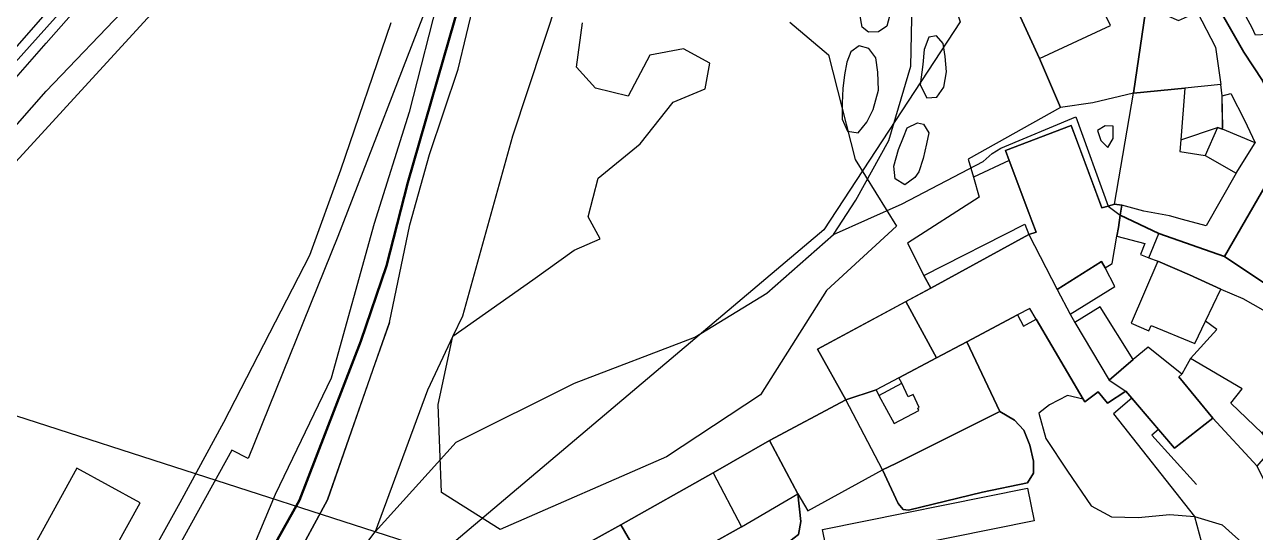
# Model space of a CAD drawing. Header units: millimetres. Extents: x 2635158 to 2636580, y 5834609 to 5836244.
# Drawn here: x 2635641.8 to 2635887.2, y 5835395.8 to 5835497.1 of the extents above; entities that cross this region are included whole.
import ezdxf

# ---------------------------------------------------------------- set-up
doc = ezdxf.new("R2010")
doc.units = ezdxf.units.MM
for name, color, linetype in [('IRT_OpenStreetMap_Vector geometry_amenity_parking', 44, 'Continuous'), ('IRT_OpenStreetMap_Vector geometry_amenity_pub', 44, 'Continuous'), ('IRT_OpenStreetMap_Vector geometry_barrier_fence', 90, 'Continuous'), ('IRT_OpenStreetMap_Vector geometry_barrier_hedge', 90, 'Continuous'), ('IRT_OpenStreetMap_Vector geometry_barrier_retaining_wall', 90, 'Continuous'), ('IRT_OpenStreetMap_Vector geometry_barrier_wall', 90, 'Continuous'), ('IRT_OpenStreetMap_Vector geometry_boundary_protected_area', 100, 'Continuous'), ('IRT_OpenStreetMap_Vector geometry_building_residential', 10, 'Continuous'), ('IRT_OpenStreetMap_Vector geometry_building_yes', 10, 'Continuous'), ('IRT_OpenStreetMap_Vector geometry_highway_cycleway', 220, 'Continuous'), ('IRT_OpenStreetMap_Vector geometry_highway_path', 220, 'Continuous'), ('IRT_OpenStreetMap_Vector geometry_historic_castle', 20, 'Continuous'), ('IRT_OpenStreetMap_Vector geometry_landuse_forest', 60, 'Continuous'), ('IRT_OpenStreetMap_Vector geometry_landuse_grass', 60, 'Continuous'), ('IRT_OpenStreetMap_Vector geometry_leisure_disc_golf_course', 82, 'Continuous'), ('IRT_OpenStreetMap_Vector geometry_leisure_garden', 82, 'Continuous'), ('IRT_OpenStreetMap_Vector geometry_leisure_outdoor_seating', 82, 'Continuous'), ('IRT_OpenStreetMap_Vector geometry_leisure_park', 82, 'Continuous'), ('IRT_OpenStreetMap_Vector geometry_leisure_pitch', 82, 'Continuous'), ('IRT_OpenStreetMap_Vector geometry_leisure_playground', 82, 'Continuous'), ('IRT_OpenStreetMap_Vector geometry_natural_water', 72, 'Continuous'), ('IRT_OpenStreetMap_Vector geometry_unknown', 7, 'Continuous')]:
    doc.layers.add(name, color=color, linetype=linetype)
for name, color, linetype, lineweight in [('IRT_OpenStreetMap_Vector geometry_highway_footway', 220, 'Continuous', 30), ('IRT_OpenStreetMap_Vector geometry_highway_pedestrian', 220, 'Continuous', 35), ('IRT_OpenStreetMap_Vector geometry_waterway_stream', 130, 'Continuous', 50)]:
    doc.layers.add(name, color=color, linetype=linetype, lineweight=lineweight)

msp = doc.modelspace()

# ---------------------------------------------------------------- linework, layer by layer
at = {"layer": 'IRT_OpenStreetMap_Vector geometry_amenity_parking'}
msp.add_lwpolyline([(2635841.72, 5835404.65), (2635843.03, 5835398.13), (2635802.21, 5835389.88), (2635800.89, 5835396.42), (2635841.72, 5835404.65)], dxfattribs=at)
at = {"layer": 'IRT_OpenStreetMap_Vector geometry_amenity_pub'}
msp.add_lwpolyline([(2635856.5, 5835449.89), (2635857.22, 5835448.6), (2635858.64, 5835449.47), (2635859.52, 5835454.92), (2635859.86, 5835456.66), (2635860.22, 5835459.13), (2635860.51, 5835461.1), (2635859.11, 5835461.29), (2635857.83, 5835460.93), (2635856.53, 5835460.57), (2635855.6, 5835463.09), (2635851.49, 5835474.18), (2635850.46, 5835476.98), (2635837.35, 5835472.04), (2635838.09, 5835470.04), (2635841.99, 5835459.61), (2635842.6, 5835458), (2635843.44, 5835455.75), (2635842.03, 5835455.23), (2635847.67, 5835444.3), (2635856.5, 5835449.89)], dxfattribs=at)
at = {"layer": 'IRT_OpenStreetMap_Vector geometry_barrier_fence'}
for points in [[(2635862.84, 5835483.48), (2635854.79, 5835481.51), (2635848.29, 5835480.61), (2635844.11, 5835490.39), (2635837.18, 5835505.44), (2635831.81, 5835517.88), (2635827.67, 5835526.77), (2635813, 5835558.06), (2635825.53, 5835563.52), (2635816.43, 5835583.96), (2635815.08, 5835583.66), (2635813.01, 5835589.53), (2635813.81, 5835589.69), (2635819.42, 5835594.13)], [(2635878.65, 5835418.64), (2635887.49, 5835409.03)]]:
    msp.add_lwpolyline(points, dxfattribs=at)
at = {"layer": 'IRT_OpenStreetMap_Vector geometry_barrier_hedge'}
for points in [[(2635590.76, 5835434.68), (2635603.94, 5835446.78), (2635617.5, 5835461.18), (2635635.79, 5835481.74), (2635646.1, 5835493.42), (2635675.51, 5835526.85)], [(2635844.11, 5835490.39), (2635858.27, 5835496.92), (2635855.55, 5835502.69)], [(2635812.79, 5835408.31), (2635815.92, 5835401.58), (2635816.93, 5835400.42), (2635818.02, 5835400.3), (2635832.77, 5835403.85), (2635841.7, 5835405.71), (2635842.94, 5835407.63), (2635842.91, 5835410.05), (2635842.23, 5835413.26), (2635840.98, 5835416.21), (2635839.16, 5835418.22), (2635836.22, 5835419.93)], [(2635778.55, 5835393.52), (2635781.1, 5835390.34), (2635782.96, 5835389.44), (2635787.97, 5835391.21), (2635793.46, 5835393.43), (2635796.08, 5835395.41), (2635796.52, 5835398.03), (2635795.93, 5835403.52)]]:
    msp.add_lwpolyline(points, dxfattribs=at)
at = {"layer": 'IRT_OpenStreetMap_Vector geometry_barrier_retaining_wall'}
msp.add_lwpolyline([(2635714.51, 5835437.72), (2635711.2, 5835428.35), (2635702.17, 5835402.32), (2635695.17, 5835389.46), (2635684.66, 5835372.11), (2635671.64, 5835348.67), (2635662.59, 5835335.07), (2635650.76, 5835322.36), (2635640.65, 5835311.84), (2635638.79, 5835310.28), (2635623.63, 5835299.76), (2635613.31, 5835293), (2635604.83, 5835287.6), (2635602.79, 5835286.43)], dxfattribs=at)
at = {"layer": 'IRT_OpenStreetMap_Vector geometry_barrier_wall'}
for points in [[(2635848.29, 5835480.61), (2635829.91, 5835470.3)], [(2635859.52, 5835454.92), (2635865.11, 5835453.47), (2635864.23, 5835451.3), (2635865.91, 5835450.63), (2635867.69, 5835449.92)], [(2635867.85, 5835416.36), (2635866.49, 5835415.22), (2635875.4, 5835405.36)]]:
    msp.add_lwpolyline(points, dxfattribs=at)
at = {"layer": 'IRT_OpenStreetMap_Vector geometry_boundary_protected_area'}
msp.add_lwpolyline([(2635890.08, 5835692.19), (2635878.51, 5835718.77), (2635844.17, 5835720.06), (2635842.15, 5835720.06), (2635827.34, 5835720.35), (2635822.97, 5835719.01), (2635815.35, 5835715.18), (2635807.08, 5835708.2), (2635803.24, 5835703.63), (2635797.84, 5835695.21), (2635790.44, 5835679.84), (2635756.4, 5835611.99), (2635762.14, 5835604.28), (2635753.73, 5835592.93), (2635732.73, 5835531.93), (2635723.03, 5835503.57), (2635704.24, 5835454.89), (2635686.38, 5835410.56), (2635683.12, 5835412.25), (2635666.69, 5835382.55), (2635655.85, 5835364.61), (2635646.96, 5835347.79)], dxfattribs=at)
at = {"layer": 'IRT_OpenStreetMap_Vector geometry_building_residential'}
for points in [[(2635926.33, 5835499.66), (2635921.13, 5835489.57), (2635920.75, 5835489.68), (2635909, 5835492.79), (2635903.35, 5835493.8), (2635898.38, 5835494.92), (2635892.18, 5835495.28), (2635889.5, 5835495.14), (2635887.19, 5835495.04), (2635886.52, 5835496.46), (2635884.92, 5835499.4), (2635882.96, 5835503.24), (2635885.89, 5835504.42), (2635890.25, 5835505.51), (2635895.05, 5835505.97), (2635904.6, 5835504.16), (2635904.6, 5835504.55), (2635926.33, 5835499.66)], [(2635880.31, 5835485.18), (2635873.09, 5835484.47), (2635862.84, 5835483.48), (2635865.26, 5835499.75), (2635866.32, 5835500.33), (2635871.83, 5835497.96), (2635874.2, 5835499.03), (2635875.55, 5835499.66), (2635879.19, 5835492.65), (2635880.31, 5835485.18)], [(2635880.31, 5835485.18), (2635873.09, 5835484.47), (2635872.28, 5835474.17), (2635879.64, 5835476.63), (2635880.62, 5835476.25), (2635880.52, 5835482.91), (2635880.31, 5835485.18)], [(2635862.4, 5835437.58), (2635865.95, 5835436.02), (2635866.4, 5835437.13), (2635875.07, 5835433.51), (2635877.23, 5835437.97), (2635880.3, 5835444.35), (2635874.01, 5835447.2), (2635867.69, 5835449.92), (2635862.4, 5835437.58)], [(2635893.08, 5835422.44), (2635888.51, 5835415.61), (2635882.24, 5835421.61), (2635884.55, 5835424.49), (2635874.24, 5835430.51), (2635879.45, 5835436.34), (2635877.23, 5835437.97), (2635880.3, 5835444.35), (2635884.66, 5835442.48), (2635893.09, 5835437.74), (2635896.12, 5835435.77), (2635888.89, 5835424.81), (2635893.08, 5835422.44)], [(2635805.48, 5835422.25), (2635799.85, 5835432.37), (2635817.45, 5835441.89), (2635823.56, 5835430.64), (2635816.08, 5835426.68), (2635811.56, 5835424.28), (2635805.48, 5835422.25)], [(2635805.48, 5835422.25), (2635811.56, 5835424.28), (2635812.08, 5835423.14), (2635815.15, 5835417.57), (2635820.06, 5835420.18), (2635819.85, 5835420.6), (2635820.16, 5835420.77), (2635818.93, 5835423.36), (2635817.95, 5835422.85), (2635816.67, 5835425.58), (2635816.08, 5835426.68), (2635823.56, 5835430.64), (2635829.65, 5835433.86), (2635836.22, 5835419.93), (2635815.47, 5835409.6), (2635812.79, 5835408.31), (2635805.48, 5835422.25)], [(2635766.71, 5835386.91), (2635760.68, 5835397.35), (2635779.05, 5835407.73), (2635784.69, 5835396.96), (2635778.55, 5835393.52), (2635777.14, 5835392.73), (2635768.85, 5835388.1), (2635766.71, 5835386.91)]]:
    msp.add_lwpolyline(points, dxfattribs=at)
at = {"layer": 'IRT_OpenStreetMap_Vector geometry_building_yes'}
for points in [[(2635862.84, 5835483.48), (2635873.09, 5835484.47), (2635872.28, 5835474.17), (2635872.07, 5835471.8), (2635877.16, 5835471.02), (2635883.33, 5835467.51), (2635877.36, 5835456.98), (2635872.64, 5835458.25), (2635870.04, 5835458.96), (2635864.95, 5835459.92), (2635860.51, 5835461.1), (2635859.11, 5835461.29), (2635862.84, 5835483.48)], [(2635880.52, 5835482.91), (2635882.25, 5835483.4), (2635884.97, 5835478.06), (2635887.14, 5835473.54), (2635880.62, 5835476.25), (2635880.66, 5835476.61), (2635880.52, 5835482.91)], [(2635880.62, 5835476.25), (2635879.64, 5835476.63), (2635877.16, 5835471.02), (2635883.33, 5835467.51), (2635887.14, 5835473.54), (2635880.62, 5835476.25)], [(2635853.18, 5835421.88), (2635852.85, 5835422.43), (2635843.47, 5835438.34), (2635842.2, 5835440.53), (2635839.73, 5835439.26), (2635829.65, 5835433.86), (2635823.56, 5835430.64), (2635817.45, 5835441.89), (2635822.43, 5835444.53), (2635842.03, 5835455.23), (2635847.67, 5835444.3), (2635850.23, 5835439.4), (2635851.19, 5835437.69), (2635858.02, 5835426.23), (2635861.36, 5835424), (2635857.68, 5835421.61), (2635855.85, 5835423.86), (2635853.18, 5835421.88)], [(2635842.03, 5835455.23), (2635822.43, 5835444.53), (2635821.06, 5835447.08), (2635841.2, 5835457.35), (2635842.03, 5835455.23)], [(2635850.23, 5835439.4), (2635859.16, 5835444.87), (2635857.22, 5835448.6), (2635856.5, 5835449.89), (2635847.67, 5835444.3), (2635850.23, 5835439.4)], [(2635839.73, 5835439.26), (2635840.93, 5835436.95), (2635843.47, 5835438.34), (2635842.2, 5835440.53), (2635839.73, 5835439.26)], [(2635858.02, 5835426.23), (2635862.78, 5835430.3), (2635856.22, 5835440.81), (2635851.19, 5835437.69), (2635858.02, 5835426.23)], [(2635861.36, 5835424), (2635862.53, 5835422.62), (2635867.85, 5835416.36), (2635871.04, 5835412.61), (2635878.65, 5835418.64), (2635871.89, 5835426.88), (2635872.51, 5835427.41), (2635865.82, 5835432.78), (2635862.78, 5835430.3), (2635858.02, 5835426.23), (2635861.36, 5835424)], [(2635812.08, 5835423.14), (2635816.67, 5835425.58), (2635816.08, 5835426.68), (2635811.56, 5835424.28), (2635812.08, 5835423.14)], [(2635795.93, 5835403.52), (2635797.92, 5835400.14), (2635812.79, 5835408.31), (2635805.48, 5835422.25), (2635790.31, 5835414.14), (2635795.93, 5835403.52)], [(2635784.69, 5835396.96), (2635795.93, 5835403.52), (2635790.31, 5835414.14), (2635779.05, 5835407.73), (2635784.69, 5835396.96)], [(2635751.99, 5835392.53), (2635760.68, 5835397.35), (2635766.71, 5835386.91), (2635766.26, 5835386.75), (2635758.05, 5835382.09), (2635751.99, 5835392.53)]]:
    msp.add_lwpolyline(points, dxfattribs=at)
at = {"layer": 'IRT_OpenStreetMap_Vector geometry_highway_cycleway'}
msp.add_lwpolyline([(2635714.82, 5835497.51), (2635704.77, 5835468.1), (2635698.61, 5835451.05), (2635681.45, 5835417.79), (2635672.73, 5835401.72), (2635662.7, 5835383.68), (2635653.78, 5835366.58), (2635647.34, 5835356.3), (2635645.2, 5835353.48), (2635640.93, 5835350.39), (2635629.15, 5835346.86), (2635619.41, 5835339.99), (2635611.36, 5835333.31), (2635605.04, 5835325.42), (2635596.07, 5835318.25), (2635588.57, 5835314.37)], dxfattribs=at)
at = {"layer": 'IRT_OpenStreetMap_Vector geometry_highway_footway'}
for points in [[(2635730.61, 5835590.95), (2635688.72, 5835544.12), (2635674.92, 5835528.72), (2635603.1, 5835448.56), (2635587.22, 5835433.73), (2635580.31, 5835427.42), (2635572.85, 5835421.88), (2635567.86, 5835418.78)], [(2635605.91, 5835281.63), (2635607.65, 5835282.74), (2635626.02, 5835290.44), (2635645.42, 5835305.96), (2635664.3, 5835324.78), (2635680.41, 5835344.88), (2635698.53, 5835378.48), (2635711.67, 5835395.95), (2635727.85, 5835413.83), (2635751.4, 5835425.58), (2635775.43, 5835434.79), (2635789.78, 5835443.53), (2635803.04, 5835455.24), (2635807.49, 5835462.14), (2635814.09, 5835474.02), (2635818.47, 5835488.85), (2635818.79, 5835504.8)], [(2635748.25, 5835502.66), (2635739.04, 5835474.91), (2635729.06, 5835438.96), (2635727.16, 5835434.95), (2635722.08, 5835424.23), (2635711.67, 5835395.95)], [(2635832.88, 5835469.81), (2635834.71, 5835471.44), (2635836.43, 5835472.51), (2635851.36, 5835478.72), (2635857.83, 5835460.93)], [(2635803.04, 5835455.24), (2635816.76, 5835461.38), (2635832.88, 5835469.81)], [(2635857.83, 5835460.93), (2635860.22, 5835459.13)], [(2635865.91, 5835450.63), (2635867.94, 5835455.48)], [(2635862.53, 5835422.62), (2635858.88, 5835419.49), (2635875.05, 5835399.04), (2635876.42, 5835393.84)]]:
    msp.add_lwpolyline(points, dxfattribs=at)
at = {"layer": 'IRT_OpenStreetMap_Vector geometry_highway_path'}
msp.add_lwpolyline([(2635583.75, 5835423.11), (2635588.5, 5835424.47), (2635600.59, 5835433.87), (2635627.93, 5835463.23), (2635646.09, 5835483.85), (2635662.64, 5835501.15), (2635681.93, 5835522.44), (2635688.8, 5835529.72), (2635728.17, 5835571.81), (2635742.48, 5835584.31)], dxfattribs=at)
at = {"layer": 'IRT_OpenStreetMap_Vector geometry_highway_pedestrian'}
for points in [[(2635881.02, 5835450.87), (2635892.6, 5835470.88), (2635892.82, 5835474.92), (2635892.14, 5835478.74), (2635888.6, 5835485.99), (2635884.86, 5835491.64), (2635875.51, 5835508.14)], [(2635860.22, 5835459.13), (2635867.94, 5835455.48), (2635881.02, 5835450.87)], [(2635937.36, 5835407.82), (2635932.19, 5835412.66), (2635907.41, 5835432.75), (2635897.65, 5835439.76), (2635881.02, 5835450.87)]]:
    msp.add_lwpolyline(points, dxfattribs=at)
at = {"layer": 'IRT_OpenStreetMap_Vector geometry_historic_castle'}
msp.add_lwpolyline([(2635751.99, 5835392.53), (2635760.68, 5835397.35), (2635779.05, 5835407.73), (2635790.31, 5835414.14), (2635805.48, 5835422.25), (2635799.85, 5835432.37), (2635817.45, 5835441.89), (2635822.43, 5835444.53), (2635821.06, 5835447.08), (2635841.2, 5835457.35), (2635842.03, 5835455.23), (2635843.44, 5835455.75), (2635842.6, 5835458), (2635841.99, 5835459.61), (2635838.09, 5835470.04), (2635837.35, 5835472.04), (2635850.46, 5835476.98), (2635856.53, 5835460.57), (2635857.83, 5835460.93), (2635859.11, 5835461.29), (2635860.51, 5835461.1), (2635860.22, 5835459.13), (2635859.86, 5835456.66), (2635859.52, 5835454.92), (2635865.11, 5835453.47), (2635864.23, 5835451.3), (2635865.91, 5835450.63), (2635867.69, 5835449.92), (2635874.01, 5835447.2), (2635880.3, 5835444.35), (2635884.66, 5835442.48), (2635893.09, 5835437.74)], dxfattribs=at)
at = {"layer": 'IRT_OpenStreetMap_Vector geometry_landuse_forest'}
msp.add_lwpolyline([(2635794.37, 5835497.63), (2635802.06, 5835491.07), (2635807.4, 5835470.22), (2635815.62, 5835456.95), (2635801.64, 5835444.11), (2635788.52, 5835423.29), (2635769.75, 5835410.94), (2635736.59, 5835396.42), (2635724.88, 5835403.83), (2635724.25, 5835421.34), (2635727.16, 5835434.95), (2635743.11, 5835446.22), (2635751.35, 5835452.11), (2635756.51, 5835454.43), (2635754.11, 5835458.76), (2635756.12, 5835466.51), (2635764.54, 5835473.32), (2635771.12, 5835481.66), (2635777.44, 5835484.32), (2635778.42, 5835489.45), (2635773.13, 5835492.33), (2635766.46, 5835491.02), (2635762.1, 5835482.83), (2635755.63, 5835484.43), (2635751.84, 5835488.61), (2635753.02, 5835497.48)], dxfattribs=at)
at = {"layer": 'IRT_OpenStreetMap_Vector geometry_landuse_grass'}
msp.add_lwpolyline([(2635858.79, 5835476.87), (2635857.23, 5835476.94), (2635855.72, 5835476), (2635856.34, 5835474.01), (2635857.72, 5835472.61), (2635858.8, 5835474.44), (2635858.79, 5835476.87)], dxfattribs=at)
at = {"layer": 'IRT_OpenStreetMap_Vector geometry_leisure_disc_golf_course'}
msp.add_lwpolyline([(2635799.89, 5835585.53), (2635828.32, 5835497.71), (2635801.1, 5835456.18), (2635724.86, 5835391.69), (2635711.67, 5835395.95), (2635604.15, 5835430.64), (2635739.28, 5835578.15), (2635744.72, 5835584.08), (2635764.82, 5835586.23), (2635799.89, 5835585.53)], dxfattribs=at)
at = {"layer": 'IRT_OpenStreetMap_Vector geometry_leisure_garden'}
for points in [[(2635865.26, 5835499.75), (2635862.84, 5835483.48), (2635854.79, 5835481.51), (2635848.29, 5835480.61), (2635844.11, 5835490.39), (2635837.18, 5835505.44)], [(2635852.85, 5835422.43), (2635849.7, 5835423.16), (2635846.15, 5835421.26), (2635844.01, 5835419.63), (2635845.36, 5835414.58), (2635849.71, 5835408.02), (2635854.43, 5835401.16), (2635858.45, 5835398.92), (2635863.77, 5835398.79), (2635870.1, 5835399.41), (2635875.05, 5835399.04), (2635880.56, 5835397.32), (2635885.79, 5835392.64), (2635888.82, 5835390.61), (2635890.9, 5835394.05), (2635891.76, 5835400.38), (2635887.49, 5835409.03), (2635878.65, 5835418.64), (2635871.04, 5835412.61), (2635861.36, 5835424), (2635857.68, 5835421.61), (2635855.85, 5835423.86), (2635853.18, 5835421.88), (2635852.85, 5835422.43)], [(2635836.22, 5835419.93), (2635839.16, 5835418.22), (2635840.98, 5835416.21), (2635842.23, 5835413.26), (2635842.91, 5835410.05), (2635842.94, 5835407.63), (2635841.7, 5835405.71), (2635832.77, 5835403.85), (2635818.02, 5835400.3), (2635816.93, 5835400.42), (2635815.92, 5835401.58), (2635812.79, 5835408.31), (2635815.47, 5835409.6), (2635836.22, 5835419.93)], [(2635795.93, 5835403.52), (2635796.52, 5835398.03), (2635796.08, 5835395.41), (2635793.46, 5835393.43), (2635787.97, 5835391.21), (2635782.96, 5835389.44), (2635781.1, 5835390.34), (2635778.55, 5835393.52), (2635784.69, 5835396.96), (2635795.93, 5835403.52)]]:
    msp.add_lwpolyline(points, dxfattribs=at)
at = {"layer": 'IRT_OpenStreetMap_Vector geometry_leisure_outdoor_seating'}
for points in [[(2635838.09, 5835470.04), (2635830.97, 5835466.69), (2635832.08, 5835462.74), (2635817.8, 5835453.53), (2635821.06, 5835447.08), (2635841.2, 5835457.35), (2635842.03, 5835455.23), (2635843.44, 5835455.75), (2635842.6, 5835458), (2635841.99, 5835459.61), (2635838.09, 5835470.04)], [(2635884.55, 5835424.49), (2635874.24, 5835430.51), (2635873.24, 5835428.73), (2635872.51, 5835427.41), (2635871.89, 5835426.88), (2635878.65, 5835418.64), (2635887.49, 5835409.03), (2635890.87, 5835412.93), (2635888.51, 5835415.61), (2635882.24, 5835421.61), (2635884.55, 5835424.49)]]:
    msp.add_lwpolyline(points, dxfattribs=at)
at = {"layer": 'IRT_OpenStreetMap_Vector geometry_leisure_park'}
for points in [[(2635837.18, 5835505.44), (2635844.11, 5835490.39), (2635848.29, 5835480.61), (2635829.91, 5835470.3), (2635830.97, 5835466.69), (2635832.08, 5835462.74), (2635817.8, 5835453.53), (2635821.06, 5835447.08), (2635822.43, 5835444.53), (2635799.85, 5835432.37), (2635805.48, 5835422.25), (2635790.31, 5835414.14), (2635779.05, 5835407.73), (2635760.68, 5835397.35), (2635751.99, 5835392.53)], [(2635587.54, 5835431.78), (2635588.66, 5835436.14), (2635589.31, 5835437.65), (2635591.45, 5835440.51), (2635616.08, 5835465.21), (2635648.24, 5835501.85)]]:
    msp.add_lwpolyline(points, dxfattribs=at)
at = {"layer": 'IRT_OpenStreetMap_Vector geometry_leisure_pitch'}
msp.add_lwpolyline([(2635642.33, 5835390.79), (2635654.91, 5835383.88), (2635664.8, 5835401.74), (2635652.22, 5835408.65), (2635642.33, 5835390.79)], dxfattribs=at)
at = {"layer": 'IRT_OpenStreetMap_Vector geometry_leisure_playground'}
for points in [[(2635812.03, 5835514.75), (2635813.01, 5835512.07), (2635813.78, 5835509.14), (2635814.29, 5835506.09), (2635814.5, 5835502.3), (2635814.46, 5835499.8), (2635813.69, 5835496.84), (2635812.01, 5835495.67), (2635810.01, 5835495.6), (2635808.8, 5835496.63), (2635808.33, 5835499.23), (2635808.16, 5835502.57), (2635807.86, 5835505.86), (2635807.46, 5835508.64), (2635806.76, 5835511.75), (2635807.58, 5835514.52), (2635810.06, 5835516.06), (2635812.03, 5835514.75)], [(2635821.1, 5835492.15), (2635820.87, 5835489.14), (2635820.33, 5835485.12), (2635821.63, 5835482.52), (2635823.68, 5835482.64), (2635825.06, 5835484.64), (2635825.56, 5835487.74), (2635825.33, 5835490.78), (2635824.93, 5835493.34), (2635823.61, 5835494.9), (2635822.05, 5835494.63), (2635821.1, 5835492.15)], [(2635810.13, 5835492.39), (2635808.16, 5835492.89), (2635806.49, 5835491.72), (2635805.73, 5835489.65), (2635805.24, 5835487.12), (2635804.93, 5835484.39), (2635804.75, 5835481.43), (2635804.81, 5835478.27), (2635805.85, 5835475.85), (2635807.96, 5835475.55), (2635809.69, 5835477.65), (2635810.96, 5835480.21), (2635812.01, 5835484.05), (2635811.87, 5835487.65), (2635811.47, 5835490.53), (2635810.13, 5835492.39)], [(2635815.08, 5835468.89), (2635816, 5835472.22), (2635817, 5835474.66), (2635817.76, 5835476.54), (2635819.82, 5835477.56), (2635821.02, 5835477.29), (2635822.06, 5835475.56), (2635821.6, 5835473.35), (2635820.96, 5835470.44), (2635820.08, 5835467.75), (2635819.3, 5835466.64), (2635817.28, 5835465.16), (2635815.37, 5835466.37), (2635815.08, 5835468.89)]]:
    msp.add_lwpolyline(points, dxfattribs=at)
at = {"layer": 'IRT_OpenStreetMap_Vector geometry_natural_water'}
for points in [[(2635724.78, 5835504.49), (2635718.46, 5835479.65), (2635711.46, 5835457.43), (2635702.92, 5835426.59), (2635691.77, 5835403.39), (2635683.16, 5835382.91), (2635675.52, 5835366.54), (2635668.93, 5835356.24), (2635657.33, 5835339.25), (2635647.99, 5835327), (2635634.49, 5835314.7)], [(2635640.65, 5835311.84), (2635650.76, 5835322.36), (2635662.59, 5835335.07), (2635671.64, 5835348.67), (2635684.66, 5835372.11), (2635695.17, 5835389.46), (2635702.17, 5835402.32), (2635714.51, 5835437.72), (2635718.6, 5835457.22), (2635722.52, 5835471.25), (2635728.19, 5835488.27), (2635731.55, 5835502.11)]]:
    msp.add_lwpolyline(points, dxfattribs=at)
at = {"layer": 'IRT_OpenStreetMap_Vector geometry_unknown'}
msp.add_lwpolyline([(2635778.55, 5835393.52), (2635784.69, 5835396.96), (2635795.93, 5835403.52), (2635797.92, 5835400.14), (2635812.79, 5835408.31), (2635815.47, 5835409.6), (2635836.22, 5835419.93), (2635829.65, 5835433.86), (2635839.73, 5835439.26), (2635840.93, 5835436.95), (2635843.47, 5835438.34), (2635852.85, 5835422.43), (2635853.18, 5835421.88), (2635855.85, 5835423.86), (2635857.68, 5835421.61), (2635861.36, 5835424), (2635862.53, 5835422.62), (2635867.85, 5835416.36), (2635871.04, 5835412.61), (2635878.65, 5835418.64), (2635887.49, 5835409.03)], dxfattribs=at)
at = {"layer": 'IRT_OpenStreetMap_Vector geometry_waterway_stream'}
msp.add_lwpolyline([(2635635.7, 5835312.87), (2635655.56, 5835331.99), (2635669.09, 5835349.54), (2635675.97, 5835362.09), (2635683.4, 5835378.73), (2635696.62, 5835402.24), (2635708.83, 5835433.98), (2635713.91, 5835448.99), (2635718.22, 5835465.64), (2635734.54, 5835522.49)], dxfattribs=at)

doc.saveas('drawing.dxf')
